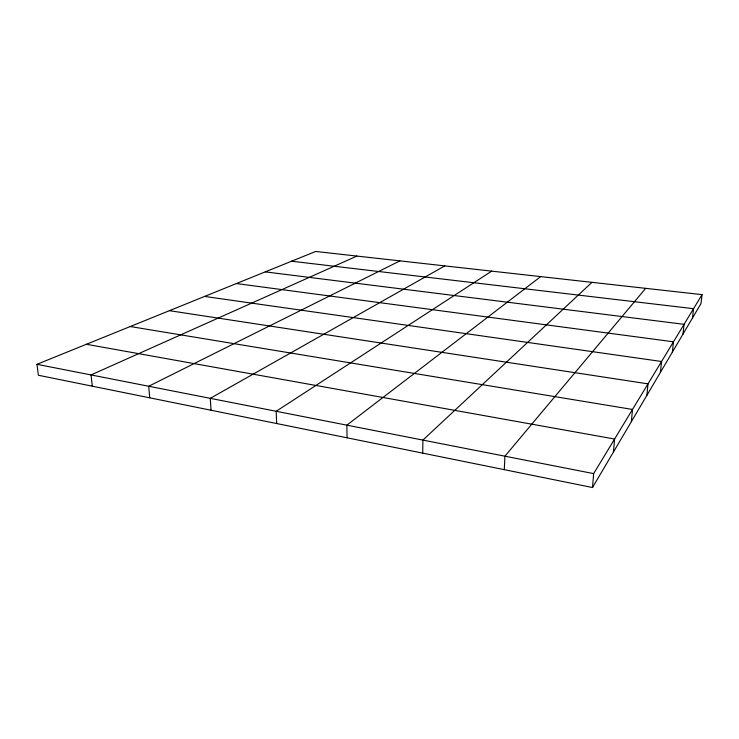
<?xml version="1.0" encoding="UTF-8"?>
<svg xmlns="http://www.w3.org/2000/svg" width="739" height="739" viewBox="0 0 739 739"><rect width="100%" height="100%" fill="white"/><g stroke="black" fill="none" stroke-linecap="round" stroke-linejoin="round"><path stroke-width="1.11" d="M422.708 453.136L422.911 440.093L591.976 282.335M504.294 469.662L504.922 456.194L645.701 288.339M592.512 487.537L593.648 473.616L702.05 294.639L315.655 251.463L36.95 364.309L38.373 375.255L592.512 487.537L701.015 303.544L702.05 294.639M613.444 452.046L614.599 439.031L86.398 344.282M631.355 421.664L632.51 409.452L130.258 326.527M646.865 395.365L648.011 383.855L169.425 310.666M660.426 372.373L661.553 361.5L204.611 296.422M672.379 352.106L673.478 341.806L236.397 283.545M682.993 334.111L684.074 324.319L265.255 271.869M692.48 318.019L693.542 308.69L291.563 261.209M540.689 276.608L346.868 425.156L347.044 437.802M491.684 271.13L276.174 411.281L276.672 423.549M444.804 265.892L210.273 398.339L211.058 410.247M399.919 260.876L148.705 386.248L149.731 397.822M356.909 256.073L91.054 374.932L92.283 386.183M36.95 364.309L593.648 473.616"/></g></svg>
